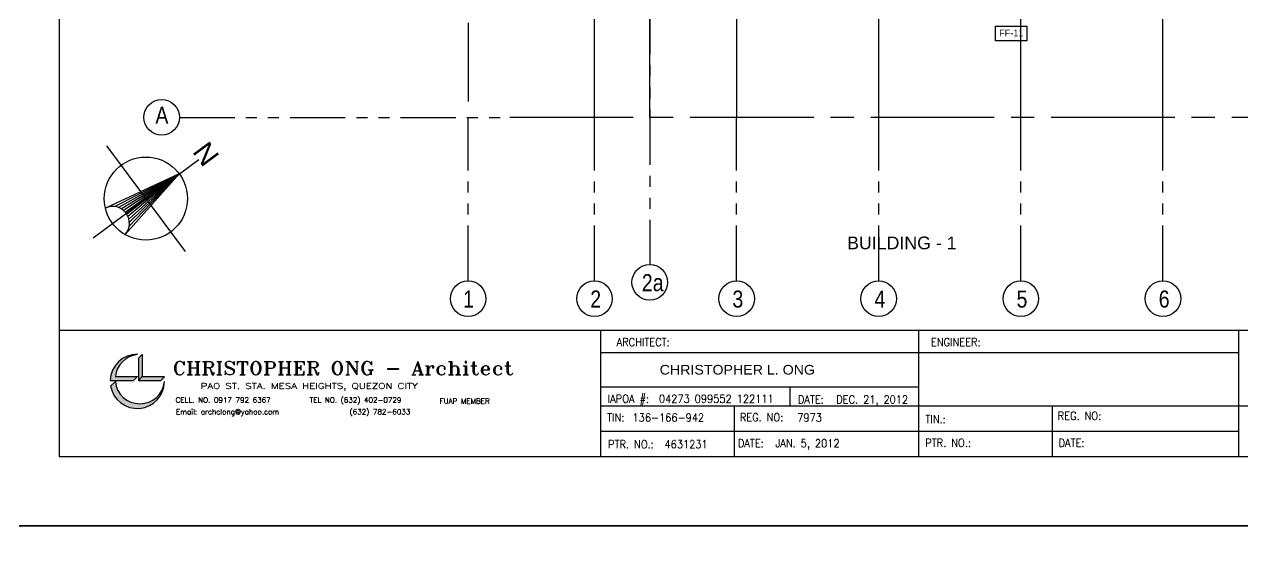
# Model space of a CAD drawing. Header units: millimetres. Extents: x 2148 to 2681, y 758 to 986.
# Drawn here: x 2580.95 to 2619.52, y 908.94 to 925.92 of the extents above; entities that cross this region are included whole.
import ezdxf
from ezdxf.enums import TextEntityAlignment as Align

# ---------------------------------------------------------------- set-up
doc = ezdxf.new("R2010")
doc.units = ezdxf.units.MM
for name, pattern in [('CENTER2', [28.575, 19.05, -3.175, 3.175, -3.175]), ('PHANTOM2', [1.25, 0.625, -0.125, 0.125, -0.125, 0.125, -0.125]), ('PHANTOMX2', [5, 2.5, -0.5, 0.5, -0.5, 0.5, -0.5])]:
    doc.linetypes.add(name, pattern=pattern)
for name, color, linetype in [('1', 2, 'Continuous'), ('3', 3, 'Continuous'), ('3TX-TITLE', 3, 'Continuous'), ('DIM', 20, 'Continuous'), ('grid', 241, 'PHANTOMX2'), ('p-boarder', 2, 'Continuous'), ('S_GRID LINES', 252, 'Continuous'), ('TEXT', 6, 'Continuous'), ('TITLE', 3, 'Continuous'), ('TXT1', 2, 'Continuous'), ('wall', 4, 'Continuous')]:
    doc.layers.add(name, color=color, linetype=linetype)
doc.styles.add('ARIAL', font='arial.ttf')
doc.styles.add('ARIALNW', font='ARIALN.TTF')
doc.styles.add('MMTX$0$ESMX$0$X-OPTA1D', font='x-opta1d')
doc.styles.add('ROMANT', font='romant__.ttf')
doc.styles.add('SMOOTHER', font='simplex_.ttf')
doc.styles.add('SWISS', font='swissl.ttf')

# ---------------------------------------------------------------- blocks, each defined once
blk = doc.blocks.new('A$C1DB67A09')
at = {"layer": 'TXT1'}
h = blk.add_hatch(color=256, dxfattribs=at)
h.paths.add_polyline_path([(11.97, -78.055), (11.97, -78.044, 0.40452), (11.109, -78.87), (11.852, -78.87), (11.97, -78.753), (11.272, -78.753, -0.356433)])
h.paths.add_polyline_path([(12.126, -78.055, 0.001156), (12.123, -78.055), (12.009, -78.169), (12.009, -78.87), (12.126, -78.753)])
h.paths.add_polyline_path([(12.824, -78.756, 0.001156), (12.824, -78.753), (12.126, -78.753), (12.009, -78.87), (12.71, -78.87)])
h.paths.add_polyline_path([(11.272, -78.909), (11.123, -79.059, 0.908127), (12.824, -78.909), (12.824, -78.909, -0.904132)])
at = {"layer": 'Defpoints', "ltscale": 0.5, "elevation": 0}
blk.add_lwpolyline([(7.292, -83.48), (108.892, -83.48), (108.892, -7.28), (7.292, -7.28)], close=True, dxfattribs=at)
at = {"layer": 'p-boarder', "ltscale": 0.5}
for p, q in [((26.637, -77.28, 0), (26.637, -81.28, 0)), ((36.701, -77.28, 0), (36.701, -81.28, 0)), ((36.701, -77.28, 0), (36.701, -81.28, 0)), ((46.838, -77.28, 0), (46.838, -81.28, 0)), ((26.637, -77.992, 0), (46.838, -77.992, 0)), ((26.637, -79.073, 0), (36.701, -79.073, 0)), ((26.637, -79.68, 0), (74.014, -79.68, 0)), ((40.93, -79.68, 0), (40.93, -81.28, 0)), ((26.637, -80.48, 0), (46.838, -80.48, 0))]:
    blk.add_line(p, q, dxfattribs=at)
at = {"layer": 'TXT1'}
for p, q in [((12.123, -78.055, 0), (12.009, -78.169, 0)), ((12.009, -78.169, 0), (12.009, -78.87, 0)), ((12.126, -78.052, 0), (12.126, -78.753, 0)), ((11.109, -78.87, 0), (11.852, -78.87, 0)), ((11.272, -78.909, 0), (11.123, -79.059, 0)), ((11.268, -78.753, 0), (11.97, -78.753, 0)), ((11.97, -78.753, 0), (11.852, -78.87, 0)), ((12.126, -78.753, 0), (12.009, -78.87, 0)), ((12.009, -78.87, 0), (12.71, -78.87, 0)), ((12.126, -78.753, 0), (12.827, -78.753, 0)), ((12.824, -78.756, 0), (12.71, -78.87, 0))]:
    blk.add_line(p, q, dxfattribs=at)
for centre, radius, start, end in [((11.966, -78.902, 0), 0.858, 89.7845, 177.8817), ((12.048, -78.831, 0), 0.78, 95.7645, 174.2355), ((11.966, -78.902, 0), 0.858, 190.5293, 359.503), ((12.048, -78.831, 0), 0.78, 185.7645, 354.2355)]:
    blk.add_arc(centre, radius, start, end, dxfattribs=at)
at = {"layer": 'wall', "color": 16, "linetype": 'ByBlock', "ltscale": 1.5}
blk.add_line((9.492, -77.28, 0), (106.692, -77.28, 0), dxfattribs=at)
at = {"layer": 'wall', "ltscale": 0.5}
for p, q in [((32.625, -79.073, 0), (32.625, -79.68, 0)), ((30.863, -79.68, 0), (30.863, -81.28, 0))]:
    blk.add_line(p, q, dxfattribs=at)
at = {"layer": 'wall', "color": 16, "linetype": 'ByBlock', "ltscale": 1.5, "elevation": 0}
blk.add_lwpolyline([(9.492, -81.28), (106.692, -81.28), (106.692, -9.48), (9.492, -9.48)], close=True, dxfattribs=at)
at = {"color": 4, "style": 'ROMANT', "width": 1.003484}
blk.add_text('CHRISTOPHER ONG - Architect', height=0.41514, dxfattribs=at).set_placement((13.081, -78.691, 0), (23.873, -78.691, 0), align=Align.FIT)
at = {"color": 4, "style": 'MMTX$0$ESMX$0$X-OPTA1D', "width": 1.1}
blk.add_text('CHRISTOPHER L. ONG', height=0.30538, dxfattribs=at).set_placement((30.966, -78.687, 0), align=Align.CENTER)
at = {"color": 3, "style": 'ROMANT'}
for s, height, width, p in [(' PAO ST. STA. MESA HEIGHTS, QUEZON CITY', 0.18266, 1.3, (13.809, -79.141, 0)), ('CELL. NO. 0917 792 6367   ', 0.16606, 1.001604, (13.181, -79.576, 0)), ('TEL NO. (632) 402-0729', 0.16606, 1.001604, (17.422, -79.576, 0)), ('FUAP MEMBER', 0.16606, 1.001604, (21.537, -79.61, 0)), ('Email: archclong@yahoo.com', 0.16606, 1.001604, (13.193, -79.948, 0)), ('(632) 782-6033', 0.16606, 1.001604, (18.687, -79.948, 0))]:
    blk.add_text(s, height=height, dxfattribs=dict(at, width=width)).set_placement(p)
at = {"layer": 'TITLE', "style": 'SMOOTHER', "width": 0.9}
for s, p in [('ARCHITECT:', (27.983, -77.661, 0)), ('ENGINEER:', (37.882, -77.661, 0))]:
    blk.add_text(s, height=0.2534, dxfattribs=at).set_placement(p, align=Align.MIDDLE)
for s, height, p in [('IAPOA #:', 0.2534, (26.861, -79.581, 0)), ('04273 099552 122111', 0.25344, (28.482, -79.581, 0)), ('DATE:', 0.2534, (32.882, -79.601, 0)), ('DEC. 21, 2012', 0.25344, (34.097, -79.604, 0)), ('TIN:', 0.2534, (26.841, -80.173, 0)), ('136-166-942', 0.25344, (27.646, -80.177, 0)), ('REG. NO:', 0.2534, (31.043, -80.167, 0)), ('7973', 0.2534, (32.861, -80.177, 0)), ('TIN.:  ', 0.2534, (36.919, -80.231, 0)), ('REG. NO:', 0.2534, (41.11, -80.121, 0)), ('PTR. NO.:', 0.2534, (26.873, -81.021, 0)), ('4631231', 0.2534, (28.658, -81.021, 0)), ('DATE:', 0.2534, (30.98, -80.99, 0)), ('JAN. 5, 2012', 0.25344, (32.17, -80.991, 0)), ('PTR. NO.: ', 0.2534, (36.917, -80.975, 0)), ('DATE:', 0.2534, (41.134, -80.978, 0))]:
    blk.add_text(s, height=height, dxfattribs=at).set_placement(p)

msp = doc.modelspace()

# ---------------------------------------------------------------- linework, layer by layer
at = {"color": 2, "linetype": 'Continuous'}
for q in [(2583.5154811, 920.1057578), (2584.1409049, 919.2636966)]:
    msp.add_line((2585.8536983, 921.1891302), q, dxfattribs=at)
at = {"color": 8, "linetype": 'Continuous'}
for q in [(2583.814413, 920.1502939), (2583.933959, 920.1193069), (2584.02085, 920.0762804), (2584.0897552, 920.0260302), (2584.1462513, 919.9696518), (2584.1928674, 919.9068886), (2584.2305163, 919.8365116), (2584.2587126, 919.7560258), (2584.2699184, 919.5370083), (2584.2747963, 919.6604087)]:
    msp.add_line((2585.8536983, 921.1891302), q, dxfattribs=at)
at = {"ltscale": 0.5, "elevation": 0}
msp.add_lwpolyline([(2611.6929832, 925.8687968), (2612.685358, 925.8687968), (2612.685358, 925.3990617), (2611.6929832, 925.3990617)], close=True, dxfattribs=at)
for centre in [(2585.2978048, 922.9776771, 0), (2600.7506886, 917.7537044), (2595.0018229, 917.2352149, 0), (2599.001509, 917.2352149, 0), (2603.5018229, 917.2352149, 0), (2607.9989709, 917.2352149, 0), (2612.4989709, 917.2352149, 0), (2616.9989709, 917.2352149, 0)]:
    msp.add_circle(centre, 0.5634965)
at = {"color": 7, "linetype": 'Continuous'}
msp.add_circle((2584.797187, 920.4044278), 1.3160448, dxfattribs=at)
at = {"color": 2, "linetype": 'Continuous'}
msp.add_arc((2583.7406757, 919.6197255), 0.5356678, 318.3449084, 114.85982839, dxfattribs=at)
at = {"layer": '1'}
for p, q in [((2583.5549363, 922.0769753), (2586.0394378, 918.7318803)), ((2583.1246395, 919.162177), (2586.4697346, 921.6466786))]:
    msp.add_line(p, q, dxfattribs=at)
at = {"layer": '3TX-TITLE', "linetype": 'PHANTOM2', "ltscale": 4, "elevation": 0}
msp.add_lwpolyline([(2595.0018229, 960.9754912), (2595.0018229, 922.9776771)], dxfattribs=at)
at = {"layer": 'Defpoints', "ltscale": 0.5, "elevation": 0}
msp.add_lwpolyline([(2579.8500187, 910.0388045), (2681.4500187, 910.0388045), (2681.4500187, 986.2388045), (2579.8500187, 986.2388045)], close=True, dxfattribs=at)
at = {"layer": 'grid', "ltscale": 0.7}
for p, q in [((2600.7506886, 926.729311), (2600.7506886, 918.317201)), ((2585.8613013, 922.9776771, 0), (2596.2929221, 922.9776771, 0)), ((2595.0018229, 917.7987114, 0), (2595.0018229, 922.9776771, 0)), ((2599.001509, 917.7987114, 0), (2599.001509, 922.9776771, 0)), ((2603.5018229, 917.7987114, 0), (2603.5018229, 922.9776771, 0)), ((2607.9989709, 917.7987114, 0), (2607.9989709, 922.9776771, 0)), ((2612.4989709, 917.7987114, 0), (2612.4989709, 922.9776771, 0)), ((2616.9989709, 917.7987114, 0), (2616.9989709, 922.9776771, 0))]:
    msp.add_line(p, q, dxfattribs=at)
at = {"layer": 'S_GRID LINES', "linetype": 'CENTER2', "ltscale": 0.2}
for p, q in [((2599.001509, 922.9776771, 0), (2599.001509, 979.8917928, 0)), ((2600.754194, 922.9776771), (2600.754194, 979.8917928)), ((2603.5043609, 922.9776771, 0), (2603.5043609, 979.8917928, 0)), ((2607.9989709, 922.9776771, 0), (2607.9989709, 979.8917928, 0)), ((2612.4989709, 922.9776771, 0), (2612.4989709, 979.8917928, 0)), ((2616.9989709, 922.9776771, 0), (2616.9989709, 979.8917928, 0)), ((2607.9989709, 922.9776771, 0), (2607.9989709, 960.9754912, 0)), ((2657.3764596, 922.969311, 0), (2595.8055076, 922.969311, 0)), ((2657.2758133, 922.969311, 0), (2595.8055076, 922.969311, 0))]:
    msp.add_line(p, q, dxfattribs=at)

# ---------------------------------------------------------------- block references
at = {"layer": 'DIM', "color": 8}
for p in [(2572.558248, 993.5189005), (2572.558248, 917.3189005)]:
    msp.add_blockref('A$C1DB67A09', p, dxfattribs=at)

# ---------------------------------------------------------------- texts
at = {"color": 2, "insert": (2612.197814, 925.6466138, 0), "char_height": 0.21537251, "width": 3.970154439, "attachment_point": 5, "style": 'MMTX$0$ESMX$0$X-OPTA1D'}
msp.add_mtext('FF-11', dxfattribs=at)
at = {"layer": '3', "style": 'ARIAL'}
msp.add_text('N', height=0.64512, rotation=306.60237019, dxfattribs=at).set_placement((2586.7020457, 921.8179624), align=Align.MIDDLE)
at = {"layer": 'TEXT', "style": 'SWISS'}
msp.add_text('BUILDING - 1', height=0.402461914, rotation=359.98971085, dxfattribs=at).set_placement((2606.999422, 918.800613, 0))
at = {"layer": 'TEXT', "char_height": 0.54, "width": 3.396423809, "attachment_point": 1, "style": 'ARIALNW'}
for s, insert in [('A', (2585.097315, 923.3146611, 0)), ('2a', (2600.5000879, 918.0119991)), ('1', (2594.8432697, 917.4947431, 0)), ('2', (2598.8673266, 917.4935095, 0)), ('3', (2603.3676406, 917.4935095, 0)), ('4', (2607.8647886, 917.4935095, 0)), ('5', (2612.3647886, 917.4935095, 0)), ('6', (2616.8647886, 917.4935095, 0))]:
    msp.add_mtext(s, dxfattribs=dict(at, insert=insert))

doc.saveas('drawing.dxf')
